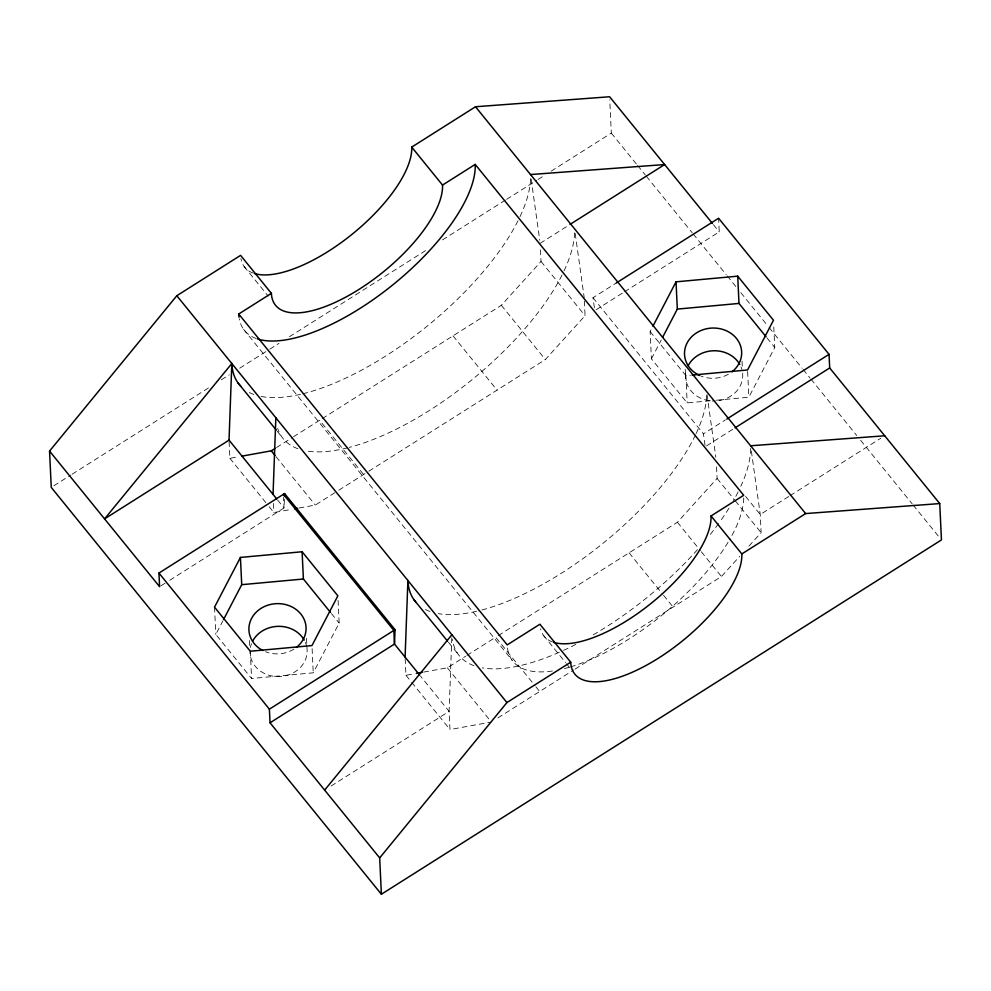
<?xml version="1.0" encoding="UTF-8"?>
<svg xmlns="http://www.w3.org/2000/svg" width="991" height="991" viewBox="0 0 991 991"><rect width="100%" height="100%" fill="white"/><g stroke="black" fill="none" stroke-linecap="round" stroke-linejoin="round"><path stroke-width="0.74" stroke-dasharray="4.96 3.72" d="M284.367 499.328L284.045 507.949L168.668 580.949M451.797 637.808L449.109 711.365L449.976 729.537L489.901 722.315M338.08 600.373L339.157 623.079L313.243 672.827L251.578 678.488L215.815 634.413L222.814 620.973M710.312 400.773L687.184 402.903L651.421 358.829L650.133 331.576L651.533 328.888M651.421 358.829L661.22 340.012M716.468 400.215L748.849 397.242L774.751 347.494L773.686 324.788M322.211 418.611L501.335 305.29L541.024 261.463L540.454 249.36M368.85 471.208L545.36 359.535L585.049 315.708L584.256 299.059M498.275 635.59L677.41 522.269L717.1 478.442L716.53 466.327M575.003 669.148L721.423 576.514L739.744 556.285M748.899 546.165L761.113 532.687L760.258 514.515L751.252 450.36M53.886 485.763L70.894 474.999M72.194 474.169L209.596 387.246M221.377 379.801L229.231 374.833M239.698 368.206L268.487 349.996M269.787 349.166L278.954 343.369M289.422 336.742L425.511 250.649M442.519 239.884L505.336 200.145M506.636 199.327L536.738 180.288M538.039 179.458L543.279 176.138M551.132 171.17L611.323 133.091L609.75 99.781M540.169 243.303L568.698 225.254M276.514 447.523L292.184 437.613M293.485 436.783L319.598 420.271L363.61 474.516M594.389 307.743L592.977 297.709L616.291 282.968M596.087 309.787L623.314 292.556M624.603 291.738L719.243 231.869L718.599 218.243M160.889 585.867L167.368 581.767M299.047 508.011L315.311 505.076L337.497 491.028M338.811 490.211L367.537 472.026M705.035 445.281L703.424 433.823L725.449 419.899M706.533 445.888L733.761 428.669M423.702 672.084L447.362 667.81L465.634 656.24M466.947 655.41L495.661 637.25L534.892 685.586M331.143 785.999L449.109 711.365L420.407 675.986M788.774 496.466L760.258 514.515L744.947 495.649M790.075 495.649L880.826 438.233M497.903 717.918L573.69 669.966M229.094 441.664L229.887 458.313L238.757 456.715M269.118 506.661L273.9 512.558L291.651 509.349M405.17 658.631L405.951 675.292L414.82 673.682M650.133 331.576L685.896 375.651L690.516 375.23M713.396 224.66L719.243 231.869M611.323 133.091L636.643 164.295M637.622 165.497L645.414 175.097M646.38 176.299L692.152 232.699M693.13 233.901L726.23 274.705M727.208 275.907L735.979 286.709M740.847 292.704L768.112 326.312M769.078 327.513L802.19 368.305M803.168 369.507L809.981 377.905M810.96 379.107L856.732 435.52M860.622 440.314L912.24 503.924M913.207 505.125L938.527 536.317M767.022 337.968L774.751 347.494M592.977 297.709L703.424 433.823M541.024 261.463L585.049 315.708M717.1 478.442L734.319 499.662M735.272 500.851L761.113 532.687M501.335 305.29L545.36 359.535M677.41 522.269L700.364 550.562M701.331 551.752L721.423 576.514M453.036 335.85L497.048 390.095M629.099 552.829L662.595 594.092M663.549 595.281L673.112 607.074M244.108 266.455L268.189 296.123M543.427 635.318L565.576 662.607M566.542 663.797L569.429 667.352M535.858 686.775L539.686 691.483M243.6 329.334L512.099 660.217M277.207 431.234L281.989 437.13M448.489 642.304L458.065 654.097M276.08 456.727L315.311 505.076M447.362 667.81L491.375 722.043M277.629 500.034L284.045 507.949L283.55 497.346M229.887 458.313L268.165 505.484M405.951 675.292L410.732 681.189M411.699 682.365L449.976 729.537M331.415 613.553L339.157 623.079M707.017 394.591L715.812 457.223M575.189 233.381L584.195 297.548M531.164 179.136L539.748 240.243M747.635 371.501L748.849 397.242M742.048 361.145L742.333 367.203M685.896 375.651L687.184 402.903M685.264 369.408L685.698 378.488M312.103 648.597L313.243 672.827M306.516 638.254L307.024 648.845A28.59 25.122 -2.7 0 1 278.942 676.593A28.59 25.122 -2.7 0 1 250.029 650.133M273.479 503.478L273.9 512.558M250.289 651.236L251.578 678.488M249.447 640.446L249.732 646.504M214.527 607.161L215.815 634.413M750.658 448.489A182.976 73.309 -39.1 0 1 740.81 486.346M738.097 491.982A182.976 73.309 -39.1 0 1 733.489 500.591M728.93 508.234A182.976 73.309 -39.1 0 1 719.528 522.245M718.599 523.545A182.976 73.309 -39.1 0 1 709.767 535.115M697.466 549.683A182.976 73.309 -39.1 0 1 590.574 636.395M575.783 644.423A182.976 73.309 -39.1 0 1 560.795 651.62M559.345 652.264A182.976 73.309 -39.1 0 1 482.245 667.86M473.971 665.692A182.976 73.309 -39.1 0 1 452.367 639.468M743.745 497.903A144.859 58.035 -39.1 0 1 729.487 539.835M728.063 542.25A144.859 58.035 -39.1 0 1 570.519 666.893M569.168 667.29A144.859 58.035 -39.1 0 1 564.449 668.578M552.421 671.006A144.859 58.035 -39.1 0 1 507.342 646.504M574.569 232.897A182.976 73.309 -39.1 0 1 562.739 273.59M562.033 275.015A182.976 73.309 -39.1 0 1 349.253 447.399M347.655 447.808A182.976 73.309 -39.1 0 1 306.169 450.893M297.907 448.725A182.976 73.309 -39.1 0 1 277.653 428.347M552.544 641.957A104.835 41.994 -39.1 0 1 540.541 628.851M530.557 178.665A182.976 73.309 -39.1 0 1 518.727 219.345M518.02 220.77A182.976 73.309 -39.1 0 1 302.044 393.947M300.471 394.319A182.976 73.309 -39.1 0 1 260.683 396.363M253.894 394.48A182.976 73.309 -39.1 0 1 246.685 391.011M253.225 273.107A104.835 41.994 -39.1 0 1 240.924 258.515M250.389 647.519A28.59 25.122 -2.7 0 1 251.491 643.679M305.364 642.465A28.59 25.122 -2.7 0 1 306.591 646.256M742.618 373.26A28.59 25.122 -2.7 0 1 712.294 400.971M709.333 400.698A28.59 25.122 -2.7 0 1 685.983 371.935M740.971 366.881A28.59 25.122 -2.7 0 1 741.863 369.383M706.62 395.632A182.976 73.309 -39.1 0 1 696.153 433.501M695.484 434.913A182.976 73.309 -39.1 0 1 478.12 610.927M476.535 611.298A182.976 73.309 -39.1 0 1 438.22 613.615M429.958 611.447A182.976 73.309 -39.1 0 1 424.086 608.784M256.198 338.513A144.859 58.035 -39.1 0 1 239.265 318.73M728.36 374.251A28.59 25.122 -2.7 0 1 701.133 376.122M293.993 649.093A28.59 25.122 -2.7 0 1 265.526 651.706"/><path stroke-width="1.49" d="M229.032 440.14L231.82 363.524L104.575 518.888L229.032 440.14L276.712 498.907M273.045 494.385L275.845 417.768M284.467 496.454L284.578 493.58L158.944 573.058L159.588 586.684L49.55 451.078L176.807 295.727L240.59 255.368L271.398 293.336A104.835 41.994 -39.1 0 0 359.324 289.174A104.835 41.994 -39.1 0 0 442.531 185.082L475.197 164.407L743.696 495.289L711.03 515.964A104.835 41.994 -39.1 0 1 650.951 603.494A104.835 41.994 -39.1 0 1 553.734 642.354M284.578 493.58L395.025 629.694L394.492 644.063L419.453 674.809M405.096 657.12L407.896 580.503M240.441 557.425L214.527 607.161L250.289 651.236L311.967 645.575L337.869 595.826L302.106 551.752L240.441 557.425L241.717 584.678L223.52 619.623M652.933 326.2L676.035 281.84L737.713 276.167L773.476 320.242L747.561 369.977L692.065 375.081M662.62 337.324L677.324 309.093L676.035 281.84M324.652 790.1L451.908 634.748M381.386 894.241L379.677 857.909L506.934 702.557L570.717 662.199A104.835 41.994 -39.1 0 0 658.631 658.036A104.835 41.994 -39.1 0 0 741.838 553.932L805.633 513.573L939.741 503.577L941.45 539.922L381.386 894.241L51.259 487.423L49.55 451.078M254.414 273.504A104.835 41.994 -39.1 0 0 351.632 234.644A104.835 41.994 -39.1 0 0 411.723 147.102L475.507 106.755L609.614 96.759L712.418 223.446M239.017 317.194A144.859 58.035 -39.1 0 1 238.732 314.011L271.398 293.336M569.986 224.437L664.627 164.556L530.519 174.552M241.717 456.182L271.286 450.831L275.213 448.353M616.291 282.968L718.599 218.243L829.046 354.344L829.69 367.971L939.741 503.577M726.737 419.069L829.046 354.344M379.677 857.909L270.035 722.798L269.391 709.172L395.025 629.694M735.049 427.852L829.69 367.971M270.035 722.798L394.492 644.063L393.848 630.425L283.401 494.323M294.6 508.817L297.56 508.284M416.307 673.422L422.216 672.344M677.324 309.093L738.989 303.432L766.055 336.779M241.717 584.678L303.395 579.017L330.449 612.364M750.608 445.777L884.715 435.78M475.507 106.755L805.633 513.573M411.723 147.102L442.531 185.082M711.03 515.964L741.838 553.932M570.717 662.199L539.897 624.231L507.231 644.893L238.732 314.011M176.807 295.727L506.934 702.557M237.976 382.885L276.254 430.057M414.04 599.852L447.536 641.127M271.286 450.831L275.114 455.55M158.944 573.058L269.391 709.172M737.713 276.167L738.989 303.432M302.106 551.752L303.395 579.017M475.197 164.407A144.859 58.035 -39.1 0 1 391.841 285.643A144.859 58.035 -39.1 0 1 257.449 338.934M415.861 602.156A182.976 73.309 -39.1 0 1 407.995 582.101M240.801 386.267A182.976 73.309 -39.1 0 1 231.82 363.524M262.888 650.517A28.59 25.122 -2.7 0 1 254.576 613.962A28.59 25.122 -2.7 0 1 296.879 610.084A28.59 25.122 -2.7 0 1 296.334 647.445M699.795 375.552A28.59 25.122 -2.7 0 1 689.587 339.108A28.59 25.122 -2.7 0 1 732.114 334.202A28.59 25.122 -2.7 0 1 731.94 371.848M688.2 365.642A28.59 25.122 -2.7 0 1 713.78 350.752A28.59 25.122 -2.7 0 1 739.794 364.477M252.594 641.227A28.59 25.122 -2.7 0 1 278.174 626.337A28.59 25.122 -2.7 0 1 304.187 640.062"/></g></svg>
